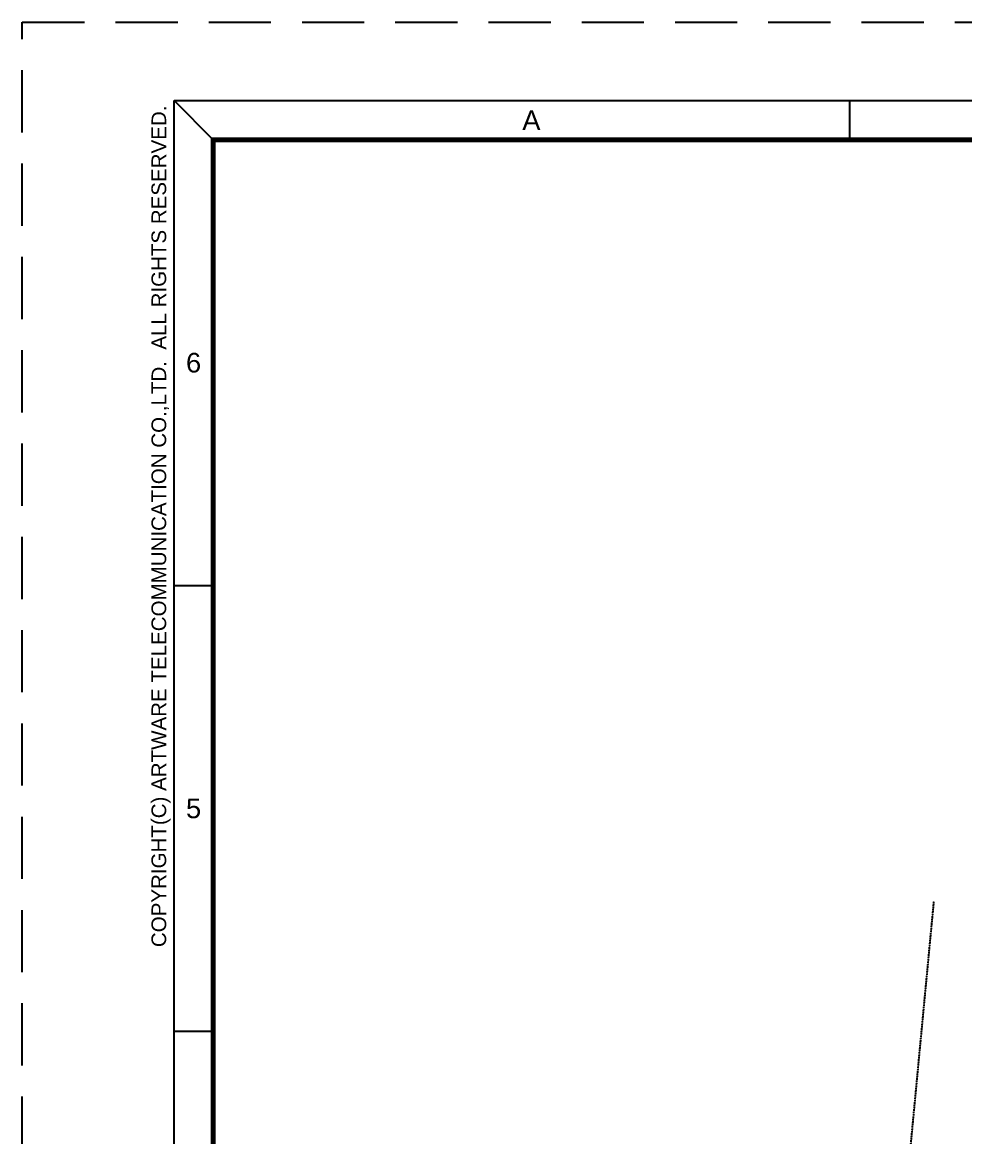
# Model space of a CAD drawing. Header units: millimetres. Extents: x -9372 to 300256, y -58520 to 166772.
# Drawn here: x -8946 to 5088, y 60554 to 77142 of the extents above; entities that cross this region are included whole.
import ezdxf
from ezdxf.enums import TextEntityAlignment as Align

# ---------------------------------------------------------------- set-up
doc = ezdxf.new("R2010")
doc.units = ezdxf.units.MM
doc.linetypes.add('HIDDEN', pattern=[9.525, 6.35, -3.175])
doc.linetypes.add('HIDDEN2', pattern=[0.1875, 0.125, -0.0625])
doc.layers.add('2-몰탈', color=9, linetype='Continuous')
doc.layers.add('Layout01', color=3, linetype='Continuous')
doc.layers.add('Outline01', color=5, linetype='HIDDEN', plot=False)
doc.styles.add('AW01', font='GulimChe.ttf')
doc.styles.get("Standard").update_dxf_attribs({"font": 'ARIAL.TTF'})

# ---------------------------------------------------------------- blocks, each defined once
blk = doc.blocks.new('TEMPLATE_AW_A3_04')
at = {"layer": 'Layout01'}
for p, q in [((15.5, 289), (19.5, 285)), ((15.5, 12), (15.5, 289)), ((15.5, 289), (413.5, 289)), ((84.5, 289), (84.5, 285)), ((15.5, 239.5), (19.5, 239.5)), ((15.5, 194), (19.5, 194))]:
    blk.add_line(p, q, dxfattribs=at)
at = {"layer": 'Layout01', "const_width": 0.5}
blk.add_lwpolyline([(19.5, 285), (409.5, 285), (409.5, 12), (19.5, 12)], close=True, dxfattribs=at)
at = {"layer": 'Outline01'}
blk.add_lwpolyline([(0, 297), (420, 297), (420, 0), (0, 0)], close=True, dxfattribs=at)
at = {"layer": 'Layout01'}
blk.add_text('COPYRIGHT(C) ARTWARE TELECOMMUNICATION CO.,LTD.  ALL RIGHTS RESERVED.', height=1.5, rotation=90, dxfattribs=at).set_placement((14.7, 288.5), align=Align.RIGHT)
for s, p in [('A', (52, 287)), ('6', (17.5, 262.25)), ('5', (17.5, 216.75))]:
    blk.add_text(s, height=2, dxfattribs=at).set_placement(p, align=Align.MIDDLE_CENTER)
at = {"layer": 'Layout01', "color": 2, "style": 'AW01', "width": 0.8}
for tag, p in [('DWG_DATE', (303.5, 37)), ('CHECKED_DATE', (303.5, 28)), ('APPROVED_DATE', (303.5, 19))]:
    blk.add_attdef(tag, text='', height=1.8, dxfattribs=at).set_placement(p, align=Align.MIDDLE_RIGHT)
at = {"layer": 'Layout01', "color": 2, "style": 'AW01'}
for tag, height, p in [('PROJECT1', 2.5, (382, 36)), ('PROJECT2', 2.5, (382, 33)), ('TITLE1', 2.5, (382, 27)), ('SCALE', 2.2, (349.5, 24)), ('TITLE2', 2.5, (382, 24)), ('REV', 2.2, (349.5, 15)), ('SHEET', 2.2, (404.5, 15))]:
    blk.add_attdef(tag, text='', height=height, dxfattribs=at).set_placement(p, align=Align.MIDDLE_CENTER)
for tag, height, p in [('DRAWN_NAME', 2.2, (276.5, 33)), ('CHECKED_NAME', 2.2, (276.5, 24)), ('CUSTOMER', 2.2, (306.5, 24)), ('APPROVED_NAME', 2.2, (276.5, 15)), ('DRAWING_NO', 2.5, (359.5, 15))]:
    blk.add_attdef(tag, text='', height=height, dxfattribs=at).set_placement(p, align=Align.MIDDLE_LEFT)
blk = doc.blocks.new('바닥')
at = {"layer": '2-몰탈', "color": 1, "linetype": 'HIDDEN2', "ltscale": 3}
blk.add_line((220905.9, -24561.6), (222120.7, -11768.8), dxfattribs=at)

msp = doc.modelspace()

# ---------------------------------------------------------------- block references
at = {"xscale": 145.8000000000175, "yscale": 145.7999999999956, "zscale": 145.8}
msp.add_blockref('TEMPLATE_AW_A3_04', (-8946, 33839), dxfattribs=at)

# ---------------------------------------------------------------- next in the draw order: block references
msp.add_blockref('바닥', (-217490, 75827))

doc.saveas('drawing.dxf')
